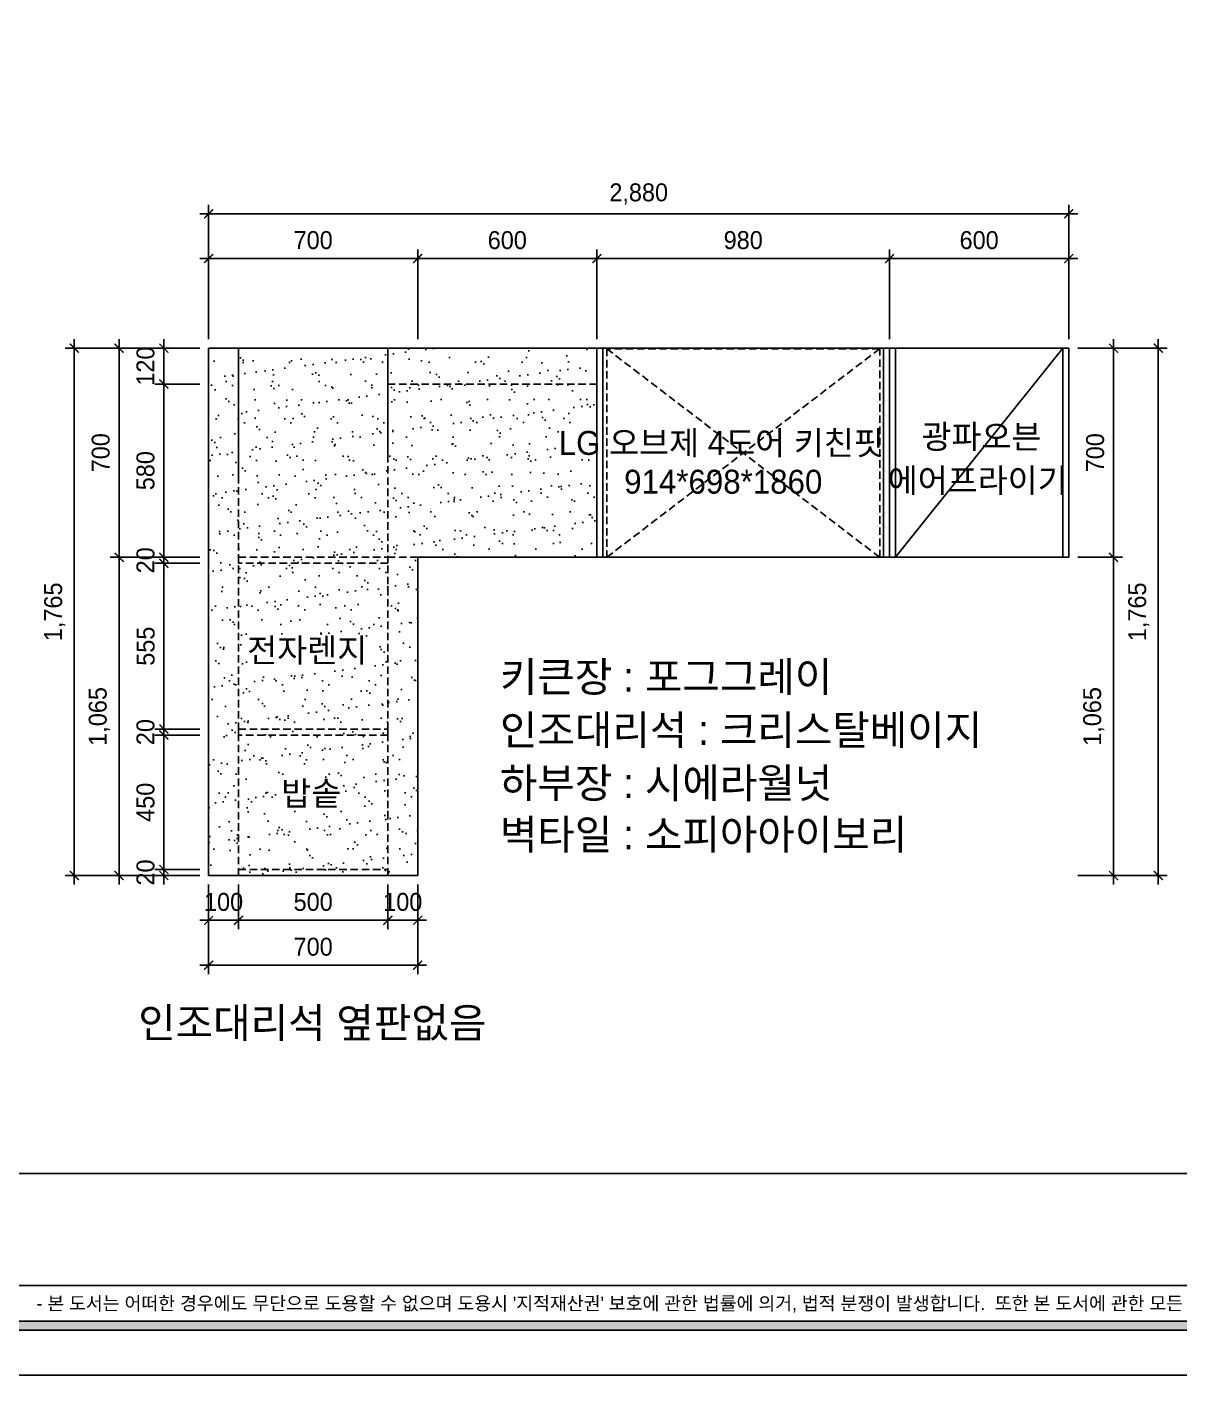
# Model space of a CAD drawing. Header units: inches. Extents: x 180277 to 249577, y 30223 to 92457.
# Drawn here: x 227382 to 231240, y 60856 to 65368 of the extents above; entities that cross this region are included whole.
import ezdxf
from ezdxf.enums import TextEntityAlignment as Align

# ---------------------------------------------------------------- set-up
doc = ezdxf.new("R2010")
doc.units = ezdxf.units.IN
doc.header["$LTSCALE"] = 50
doc.header["$MEASUREMENT"] = 0
doc.header["$PDSIZE"] = 700.071425
doc.linetypes.add('DASHED', pattern=[0.75, 0.5, -0.25])
doc.linetypes.add('DASHEDX2', pattern=[1.5, 1, -0.5])
for name, color, linetype in [('0-ELC TEXT', 7, 'Continuous'), ('03-WAL NEW', 3, 'Continuous'), ('06-FUR', 6, 'Continuous'), ('07-DIM WAL', 5, 'Continuous'), ('F-SYM', 7, 'Continuous'), ('FORM(YOURNAME)-11', 1, 'Continuous'), ('FUR', 8, 'DASHED')]:
    doc.layers.add(name, color=color, linetype=linetype)
doc.styles.add('HY 울릉도 L', font='')
doc.styles.add('YOURNAME', font='HY울릉도M.TTF')
doc.styles.add('코레일둥고', font='Korail_Round_Gothic_Medium.ttf')
doc.styles.get('HY 울릉도 L').set_extended_font_data('HY울릉도L')
doc.dimstyles.new('30', dxfattribs={"dimscale": 30, "dimtxt": 2, "dimasz": 1, "dimexe": 1, "dimexo": 1, "dimgap": 1, "dimtad": 1, "dimdec": 0, "dimrnd": 0.05, "dimdsep": 46, "dimlunit": 6, "dimtxsty": 'HY 울릉도 L', "dimblk": 'ARCHTICK', "dimcen": 2.5, "dimdle": 1, "dimclrd": 133, "dimclre": 133, "dimclrt": 30, "dimadec": 0, "dimazin": 0, "dimtfac": 1, "dimtdec": 0, "dimtix": 1, "dimtmove": 2, "dimatfit": 3, "dimldrblk": 'ARCHTICK', "dimfxl": 0, "dimlwd": -1, "dimlwe": -1, "dimarcsym": 0})

# ---------------------------------------------------------------- blocks, each defined once
blk = doc.blocks.new('_ArchTick')
at = {"color": 0, "linetype": 'ByBlock', "const_width": 0.15}
blk.add_lwpolyline([(-0.5, -0.5), (0.5, 0.5)], dxfattribs=at)
blk = doc.blocks.new('*D292')
at = {"layer": '07-DIM WAL', "color": 133}
for p, q in [((231020.2, 63563), (231020.2, 64323)), ((230900.2, 64293), (231050.2, 64293)), ((230900.2, 63593), (231050.2, 63593))]:
    blk.add_line(p, q, dxfattribs=at)
at = {"layer": 'Defpoints', "color": 0}
for p in [(230870.2, 64293), (231020.2, 64293), (230870.2, 63593)]:
    blk.add_point(p, dxfattribs=at)
at = {"layer": '07-DIM WAL', "color": 133, "xscale": 30, "yscale": 30, "zscale": 30}
for p, rotation in [((231020.2, 64293), 90), ((231020.2, 63593), 270)]:
    blk.add_blockref('_ArchTick', p, dxfattribs=dict(at, rotation=rotation))
at = {"layer": '07-DIM WAL', "color": 30, "insert": (230958.9, 63943), "char_height": 60, "attachment_point": 5, "rotation": 90, "style": 'HY 울릉도 L'}
blk.add_mtext('700', dxfattribs=at)
blk = doc.blocks.new('*D293')
at = {"layer": '07-DIM WAL', "color": 133}
for p, q in [((227540.2, 64323), (227540.2, 62498)), ((227960.2, 64293), (227510.2, 64293)), ((227960.2, 62528), (227510.2, 62528))]:
    blk.add_line(p, q, dxfattribs=at)
at = {"layer": 'Defpoints', "color": 0}
for p in [(227990.2, 64293), (227540.2, 62528), (227990.2, 62528)]:
    blk.add_point(p, dxfattribs=at)
at = {"layer": '07-DIM WAL', "color": 133, "xscale": 30, "yscale": 30, "zscale": 30}
for p, rotation in [((227540.2, 64293), 90), ((227540.2, 62528), 270)]:
    blk.add_blockref('_ArchTick', p, dxfattribs=dict(at, rotation=rotation))
at = {"layer": '07-DIM WAL', "color": 30, "insert": (227474.9, 63410.5), "char_height": 60, "attachment_point": 5, "rotation": 90, "style": 'HY 울릉도 L'}
blk.add_mtext('1,765', dxfattribs=at)
blk = doc.blocks.new('*D294')
at = {"layer": '07-DIM WAL', "color": 133}
for p, q in [((227690.2, 62498), (227690.2, 63623)), ((227960.2, 63593), (227660.2, 63593)), ((227960.2, 62528), (227660.2, 62528))]:
    blk.add_line(p, q, dxfattribs=at)
at = {"layer": 'Defpoints', "color": 0}
for p in [(227690.2, 63593), (227990.2, 63593), (227990.2, 62528)]:
    blk.add_point(p, dxfattribs=at)
at = {"layer": '07-DIM WAL', "color": 133, "xscale": 30, "yscale": 30, "zscale": 30}
for p, rotation in [((227690.2, 63593), 90), ((227690.2, 62528), 270)]:
    blk.add_blockref('_ArchTick', p, dxfattribs=dict(at, rotation=rotation))
at = {"layer": '07-DIM WAL', "color": 30, "insert": (227624.2, 63060.5), "char_height": 60, "attachment_point": 5, "rotation": 90, "style": 'HY 울릉도 L'}
blk.add_mtext('1,065', dxfattribs=at)
blk = doc.blocks.new('*D295')
at = {"layer": '07-DIM WAL', "color": 133}
for p, q in [((227690.2, 63563), (227690.2, 64323)), ((227960.2, 64293), (227660.2, 64293)), ((227960.2, 63593), (227660.2, 63593))]:
    blk.add_line(p, q, dxfattribs=at)
at = {"layer": 'Defpoints', "color": 0}
for p in [(227690.2, 64293), (227990.2, 64293), (227990.2, 63593)]:
    blk.add_point(p, dxfattribs=at)
at = {"layer": '07-DIM WAL', "color": 133, "xscale": 30, "yscale": 30, "zscale": 30}
for p, rotation in [((227690.2, 64293), 90), ((227690.2, 63593), 270)]:
    blk.add_blockref('_ArchTick', p, dxfattribs=dict(at, rotation=rotation))
at = {"layer": '07-DIM WAL', "color": 30, "insert": (227628.9, 63943), "char_height": 60, "attachment_point": 5, "rotation": 90, "style": 'HY 울릉도 L'}
blk.add_mtext('700', dxfattribs=at)
blk = doc.blocks.new('*D296')
at = {"layer": '07-DIM WAL', "color": 133}
for p, q in [((227840.2, 64293), (227840.2, 64323)), ((227960.2, 64293), (227810.2, 64293)), ((227840.2, 64293), (227840.2, 64173)), ((227960.2, 64173), (227810.2, 64173)), ((227840.2, 64173), (227840.2, 64143))]:
    blk.add_line(p, q, dxfattribs=at)
at = {"layer": 'Defpoints', "color": 0}
for p in [(227990.2, 64293), (227840.2, 64173), (227990.2, 64173)]:
    blk.add_point(p, dxfattribs=at)
at = {"layer": '07-DIM WAL', "color": 133, "xscale": 30, "yscale": 30, "zscale": 30}
for p, rotation in [((227840.2, 64293), 270), ((227840.2, 64173), 90)]:
    blk.add_blockref('_ArchTick', p, dxfattribs=dict(at, rotation=rotation))
at = {"layer": '07-DIM WAL', "color": 30, "insert": (227778.9, 64233), "char_height": 60, "attachment_point": 5, "rotation": 90, "style": 'HY 울릉도 L'}
blk.add_mtext('120', dxfattribs=at)
blk = doc.blocks.new('*D297')
at = {"layer": '07-DIM WAL', "color": 133}
for p, q in [((227960.2, 64173), (227810.2, 64173)), ((227840.2, 64203), (227840.2, 63563)), ((227960.2, 63593), (227810.2, 63593))]:
    blk.add_line(p, q, dxfattribs=at)
at = {"layer": 'Defpoints', "color": 0}
for p in [(227990.2, 64173), (227840.2, 63593), (227990.2, 63593)]:
    blk.add_point(p, dxfattribs=at)
at = {"layer": '07-DIM WAL', "color": 133, "xscale": 30, "yscale": 30, "zscale": 30}
for p, rotation in [((227840.2, 64173), 90), ((227840.2, 63593), 270)]:
    blk.add_blockref('_ArchTick', p, dxfattribs=dict(at, rotation=rotation))
at = {"layer": '07-DIM WAL', "color": 30, "insert": (227778.9, 63883), "char_height": 60, "attachment_point": 5, "rotation": 90, "style": 'HY 울릉도 L'}
blk.add_mtext('580', dxfattribs=at)
blk = doc.blocks.new('*D298')
at = {"layer": '07-DIM WAL', "color": 133}
for p, q in [((227840.2, 63593), (227840.2, 63623)), ((227960.2, 63593), (227810.2, 63593)), ((227840.2, 63593), (227840.2, 63573)), ((227960.2, 63573), (227810.2, 63573)), ((227840.2, 63573), (227840.2, 63543))]:
    blk.add_line(p, q, dxfattribs=at)
at = {"layer": 'Defpoints', "color": 0}
for p in [(227990.2, 63593), (227840.2, 63573), (227990.2, 63573)]:
    blk.add_point(p, dxfattribs=at)
at = {"layer": '07-DIM WAL', "color": 133, "xscale": 30, "yscale": 30, "zscale": 30}
for p, rotation in [((227840.2, 63593), 270), ((227840.2, 63573), 90)]:
    blk.add_blockref('_ArchTick', p, dxfattribs=dict(at, rotation=rotation))
at = {"layer": '07-DIM WAL', "color": 30, "insert": (227778.9, 63583), "char_height": 60, "attachment_point": 5, "rotation": 90, "style": 'HY 울릉도 L'}
blk.add_mtext('20', dxfattribs=at)
blk = doc.blocks.new('*D299')
at = {"layer": '07-DIM WAL', "color": 133}
for p, q in [((227840.2, 63603), (227840.2, 62988)), ((227960.2, 63573), (227810.2, 63573)), ((227960.2, 63018), (227810.2, 63018))]:
    blk.add_line(p, q, dxfattribs=at)
at = {"layer": 'Defpoints', "color": 0}
for p in [(227990.2, 63573), (227840.2, 63018), (227990.2, 63018)]:
    blk.add_point(p, dxfattribs=at)
at = {"layer": '07-DIM WAL', "color": 133, "xscale": 30, "yscale": 30, "zscale": 30}
for p, rotation in [((227840.2, 63573), 90), ((227840.2, 63018), 270)]:
    blk.add_blockref('_ArchTick', p, dxfattribs=dict(at, rotation=rotation))
at = {"layer": '07-DIM WAL', "color": 30, "insert": (227779.5, 63295.5), "char_height": 60, "attachment_point": 5, "rotation": 90, "style": 'HY 울릉도 L'}
blk.add_mtext('555', dxfattribs=at)
blk = doc.blocks.new('*D300')
at = {"layer": '07-DIM WAL', "color": 133}
for p, q in [((227840.2, 63018), (227840.2, 63048)), ((227960.2, 63018), (227810.2, 63018)), ((227960.2, 62998), (227810.2, 62998)), ((227840.2, 63018), (227840.2, 62998)), ((227840.2, 62998), (227840.2, 62968))]:
    blk.add_line(p, q, dxfattribs=at)
at = {"layer": 'Defpoints', "color": 0}
for p in [(227840.2, 62998), (227990.2, 63018), (227990.2, 62998)]:
    blk.add_point(p, dxfattribs=at)
at = {"layer": '07-DIM WAL', "color": 133, "xscale": 30, "yscale": 30, "zscale": 30}
for p, rotation in [((227840.2, 63018), 270), ((227840.2, 62998), 90)]:
    blk.add_blockref('_ArchTick', p, dxfattribs=dict(at, rotation=rotation))
at = {"layer": '07-DIM WAL', "color": 30, "insert": (227778.9, 63008), "char_height": 60, "attachment_point": 5, "rotation": 90, "style": 'HY 울릉도 L'}
blk.add_mtext('20', dxfattribs=at)
blk = doc.blocks.new('*D301')
at = {"layer": '07-DIM WAL', "color": 133}
for p, q in [((227960.2, 62998), (227810.2, 62998)), ((227840.2, 63028), (227840.2, 62518)), ((227960.2, 62548), (227810.2, 62548))]:
    blk.add_line(p, q, dxfattribs=at)
at = {"layer": 'Defpoints', "color": 0}
for p in [(227990.2, 62998), (227840.2, 62548), (227990.2, 62548)]:
    blk.add_point(p, dxfattribs=at)
at = {"layer": '07-DIM WAL', "color": 133, "xscale": 30, "yscale": 30, "zscale": 30}
for p, rotation in [((227840.2, 62998), 90), ((227840.2, 62548), 270)]:
    blk.add_blockref('_ArchTick', p, dxfattribs=dict(at, rotation=rotation))
at = {"layer": '07-DIM WAL', "color": 30, "insert": (227778.9, 62773), "char_height": 60, "attachment_point": 5, "rotation": 90, "style": 'HY 울릉도 L'}
blk.add_mtext('450', dxfattribs=at)
blk = doc.blocks.new('*D302')
at = {"layer": '07-DIM WAL', "color": 133}
for p, q in [((227960.2, 62548), (227810.2, 62548)), ((227840.2, 62548), (227840.2, 62578)), ((227840.2, 62528), (227840.2, 62548)), ((227960.2, 62528), (227810.2, 62528)), ((227840.2, 62528), (227840.2, 62498))]:
    blk.add_line(p, q, dxfattribs=at)
at = {"layer": 'Defpoints', "color": 0}
for p in [(227840.2, 62548), (227990.2, 62548), (227990.2, 62528)]:
    blk.add_point(p, dxfattribs=at)
at = {"layer": '07-DIM WAL', "color": 133, "xscale": 30, "yscale": 30, "zscale": 30}
for p, rotation in [((227840.2, 62548), 270), ((227840.2, 62528), 90)]:
    blk.add_blockref('_ArchTick', p, dxfattribs=dict(at, rotation=rotation))
at = {"layer": '07-DIM WAL', "color": 30, "insert": (227778.9, 62538), "char_height": 60, "attachment_point": 5, "rotation": 90, "style": 'HY 울릉도 L'}
blk.add_mtext('20', dxfattribs=at)
blk = doc.blocks.new('*D303')
at = {"layer": '07-DIM WAL', "color": 133}
for p, q in [((227990.2, 62498), (227990.2, 62198)), ((228690.2, 62498), (228690.2, 62198)), ((228720.2, 62228), (227960.2, 62228))]:
    blk.add_line(p, q, dxfattribs=at)
at = {"layer": 'Defpoints', "color": 0}
for p in [(227990.2, 62528), (228690.2, 62528), (227990.2, 62228)]:
    blk.add_point(p, dxfattribs=at)
at = {"layer": '07-DIM WAL', "color": 133, "xscale": 30, "yscale": 30, "zscale": 30, "rotation": 180}
blk.add_blockref('_ArchTick', (227990.2, 62228), dxfattribs=at)
at = {"layer": '07-DIM WAL', "color": 133, "xscale": 30, "yscale": 30, "zscale": 30}
blk.add_blockref('_ArchTick', (228690.2, 62228), dxfattribs=at)
at = {"layer": '07-DIM WAL', "color": 30, "insert": (228340.2, 62289.3), "char_height": 60, "attachment_point": 5, "style": 'HY 울릉도 L'}
blk.add_mtext('700', dxfattribs=at)
blk = doc.blocks.new('*D304')
at = {"layer": '07-DIM WAL', "color": 133}
for p, q in [((227990.2, 62498), (227990.2, 62348)), ((228090.2, 62498), (228090.2, 62348)), ((227990.2, 62378), (227960.2, 62378)), ((227990.2, 62378), (228090.2, 62378)), ((228090.2, 62378), (228120.2, 62378))]:
    blk.add_line(p, q, dxfattribs=at)
at = {"layer": 'Defpoints', "color": 0}
for p in [(227990.2, 62528), (228090.2, 62528), (228090.2, 62378)]:
    blk.add_point(p, dxfattribs=at)
at = {"layer": '07-DIM WAL', "color": 133, "xscale": 30, "yscale": 30, "zscale": 30}
blk.add_blockref('_ArchTick', (227990.2, 62378), dxfattribs=at)
at = {"layer": '07-DIM WAL', "color": 133, "xscale": 30, "yscale": 30, "zscale": 30, "rotation": 180}
blk.add_blockref('_ArchTick', (228090.2, 62378), dxfattribs=at)
at = {"layer": '07-DIM WAL', "color": 30, "insert": (228040.2, 62439.3), "char_height": 60, "attachment_point": 5, "style": 'HY 울릉도 L'}
blk.add_mtext('100', dxfattribs=at)
blk = doc.blocks.new('*D305')
at = {"layer": '07-DIM WAL', "color": 133}
for p, q in [((228090.2, 62498), (228090.2, 62348)), ((228590.2, 62498), (228590.2, 62348)), ((228060.2, 62378), (228620.2, 62378))]:
    blk.add_line(p, q, dxfattribs=at)
at = {"layer": 'Defpoints', "color": 0}
for p in [(228090.2, 62528), (228590.2, 62528), (228590.2, 62378)]:
    blk.add_point(p, dxfattribs=at)
at = {"layer": '07-DIM WAL', "color": 133, "xscale": 30, "yscale": 30, "zscale": 30, "rotation": 180}
blk.add_blockref('_ArchTick', (228090.2, 62378), dxfattribs=at)
at = {"layer": '07-DIM WAL', "color": 133, "xscale": 30, "yscale": 30, "zscale": 30}
blk.add_blockref('_ArchTick', (228590.2, 62378), dxfattribs=at)
at = {"layer": '07-DIM WAL', "color": 30, "insert": (228340.2, 62439.3), "char_height": 60, "attachment_point": 5, "style": 'HY 울릉도 L'}
blk.add_mtext('500', dxfattribs=at)
blk = doc.blocks.new('*D306')
at = {"layer": '07-DIM WAL', "color": 133}
for p, q in [((228590.2, 62498), (228590.2, 62348)), ((228690.2, 62498), (228690.2, 62348)), ((228590.2, 62378), (228560.2, 62378)), ((228590.2, 62378), (228690.2, 62378)), ((228690.2, 62378), (228720.2, 62378))]:
    blk.add_line(p, q, dxfattribs=at)
at = {"layer": 'Defpoints', "color": 0}
for p in [(228590.2, 62528), (228690.2, 62528), (228690.2, 62378)]:
    blk.add_point(p, dxfattribs=at)
at = {"layer": '07-DIM WAL', "color": 133, "xscale": 30, "yscale": 30, "zscale": 30}
blk.add_blockref('_ArchTick', (228590.2, 62378), dxfattribs=at)
at = {"layer": '07-DIM WAL', "color": 133, "xscale": 30, "yscale": 30, "zscale": 30, "rotation": 180}
blk.add_blockref('_ArchTick', (228690.2, 62378), dxfattribs=at)
at = {"layer": '07-DIM WAL', "color": 30, "insert": (228640.2, 62439.3), "char_height": 60, "attachment_point": 5, "style": 'HY 울릉도 L'}
blk.add_mtext('100', dxfattribs=at)
blk = doc.blocks.new('*D307')
at = {"layer": '07-DIM WAL', "color": 133}
for p, q in [((227990.2, 64323), (227990.2, 64773)), ((230870.2, 64323), (230870.2, 64773)), ((230900.2, 64743), (227960.2, 64743))]:
    blk.add_line(p, q, dxfattribs=at)
at = {"layer": 'Defpoints', "color": 0}
for p in [(227990.2, 64743), (227990.2, 64293), (230870.2, 64293)]:
    blk.add_point(p, dxfattribs=at)
at = {"layer": '07-DIM WAL', "color": 133, "xscale": 30, "yscale": 30, "zscale": 30, "rotation": 180}
blk.add_blockref('_ArchTick', (227990.2, 64743), dxfattribs=at)
at = {"layer": '07-DIM WAL', "color": 133, "xscale": 30, "yscale": 30, "zscale": 30}
blk.add_blockref('_ArchTick', (230870.2, 64743), dxfattribs=at)
at = {"layer": '07-DIM WAL', "color": 30, "insert": (229430.2, 64809), "char_height": 60, "attachment_point": 5, "style": 'HY 울릉도 L'}
blk.add_mtext('2,880', dxfattribs=at)
blk = doc.blocks.new('*D308')
at = {"layer": '07-DIM WAL', "color": 133}
for p, q in [((227990.2, 64323), (227990.2, 64623)), ((228690.2, 64323), (228690.2, 64623)), ((227960.2, 64593), (228720.2, 64593))]:
    blk.add_line(p, q, dxfattribs=at)
at = {"layer": 'Defpoints', "color": 0}
for p in [(228690.2, 64593), (227990.2, 64293), (228690.2, 64293)]:
    blk.add_point(p, dxfattribs=at)
at = {"layer": '07-DIM WAL', "color": 133, "xscale": 30, "yscale": 30, "zscale": 30, "rotation": 180}
blk.add_blockref('_ArchTick', (227990.2, 64593), dxfattribs=at)
at = {"layer": '07-DIM WAL', "color": 133, "xscale": 30, "yscale": 30, "zscale": 30}
blk.add_blockref('_ArchTick', (228690.2, 64593), dxfattribs=at)
at = {"layer": '07-DIM WAL', "color": 30, "insert": (228340.2, 64654.3), "char_height": 60, "attachment_point": 5, "style": 'HY 울릉도 L'}
blk.add_mtext('700', dxfattribs=at)
blk = doc.blocks.new('*D309')
at = {"layer": '07-DIM WAL', "color": 133}
for p, q in [((228690.2, 64323), (228690.2, 64623)), ((229290.2, 64323), (229290.2, 64623)), ((228660.2, 64593), (229320.2, 64593))]:
    blk.add_line(p, q, dxfattribs=at)
at = {"layer": 'Defpoints', "color": 0}
for p in [(229290.2, 64593), (228690.2, 64293), (229290.2, 64293)]:
    blk.add_point(p, dxfattribs=at)
at = {"layer": '07-DIM WAL', "color": 133, "xscale": 30, "yscale": 30, "zscale": 30, "rotation": 180}
blk.add_blockref('_ArchTick', (228690.2, 64593), dxfattribs=at)
at = {"layer": '07-DIM WAL', "color": 133, "xscale": 30, "yscale": 30, "zscale": 30}
blk.add_blockref('_ArchTick', (229290.2, 64593), dxfattribs=at)
at = {"layer": '07-DIM WAL', "color": 30, "insert": (228990.2, 64654.3), "char_height": 60, "attachment_point": 5, "style": 'HY 울릉도 L'}
blk.add_mtext('600', dxfattribs=at)
blk = doc.blocks.new('*D310')
at = {"layer": '07-DIM WAL', "color": 133}
for p, q in [((229290.2, 64323), (229290.2, 64623)), ((230270.2, 64323), (230270.2, 64623)), ((230300.2, 64593), (229260.2, 64593))]:
    blk.add_line(p, q, dxfattribs=at)
at = {"layer": 'Defpoints', "color": 0}
for p in [(229290.2, 64593), (229290.2, 64293), (230270.2, 64293)]:
    blk.add_point(p, dxfattribs=at)
at = {"layer": '07-DIM WAL', "color": 133, "xscale": 30, "yscale": 30, "zscale": 30, "rotation": 180}
blk.add_blockref('_ArchTick', (229290.2, 64593), dxfattribs=at)
at = {"layer": '07-DIM WAL', "color": 133, "xscale": 30, "yscale": 30, "zscale": 30}
blk.add_blockref('_ArchTick', (230270.2, 64593), dxfattribs=at)
at = {"layer": '07-DIM WAL', "color": 30, "insert": (229780.2, 64654.4), "char_height": 60, "attachment_point": 5, "style": 'HY 울릉도 L'}
blk.add_mtext('980', dxfattribs=at)
blk = doc.blocks.new('*D311')
at = {"layer": '07-DIM WAL', "color": 133}
for p, q in [((230270.2, 64323), (230270.2, 64623)), ((230870.2, 64323), (230870.2, 64623)), ((230240.2, 64593), (230900.2, 64593))]:
    blk.add_line(p, q, dxfattribs=at)
at = {"layer": 'Defpoints', "color": 0}
for p in [(230870.2, 64593), (230270.2, 64293), (230870.2, 64293)]:
    blk.add_point(p, dxfattribs=at)
at = {"layer": '07-DIM WAL', "color": 133, "xscale": 30, "yscale": 30, "zscale": 30, "rotation": 180}
blk.add_blockref('_ArchTick', (230270.2, 64593), dxfattribs=at)
at = {"layer": '07-DIM WAL', "color": 133, "xscale": 30, "yscale": 30, "zscale": 30}
blk.add_blockref('_ArchTick', (230870.2, 64593), dxfattribs=at)
at = {"layer": '07-DIM WAL', "color": 30, "insert": (230570.2, 64654.3), "char_height": 60, "attachment_point": 5, "style": 'HY 울릉도 L'}
blk.add_mtext('600', dxfattribs=at)
blk = doc.blocks.new('*D312')
at = {"layer": '07-DIM WAL', "color": 133}
for p, q in [((231020.2, 63623), (231020.2, 62498)), ((230900.2, 63593), (231050.2, 63593)), ((230900.2, 62528), (231050.2, 62528))]:
    blk.add_line(p, q, dxfattribs=at)
at = {"layer": 'Defpoints', "color": 0}
for p in [(230870.2, 63593), (230870.2, 62528), (231020.2, 62528)]:
    blk.add_point(p, dxfattribs=at)
at = {"layer": '07-DIM WAL', "color": 133, "xscale": 30, "yscale": 30, "zscale": 30}
for p, rotation in [((231020.2, 63593), 90), ((231020.2, 62528), 270)]:
    blk.add_blockref('_ArchTick', p, dxfattribs=dict(at, rotation=rotation))
at = {"layer": '07-DIM WAL', "color": 30, "insert": (230954.2, 63060.5), "char_height": 60, "attachment_point": 5, "rotation": 90, "style": 'HY 울릉도 L'}
blk.add_mtext('1,065', dxfattribs=at)
blk = doc.blocks.new('*D313')
at = {"layer": '07-DIM WAL', "color": 133}
for p, q in [((231170.2, 64323), (231170.2, 62498)), ((230900.2, 64293), (231200.2, 64293)), ((230900.2, 62528), (231200.2, 62528))]:
    blk.add_line(p, q, dxfattribs=at)
at = {"layer": 'Defpoints', "color": 0}
for p in [(230870.2, 64293), (230870.2, 62528), (231170.2, 62528)]:
    blk.add_point(p, dxfattribs=at)
at = {"layer": '07-DIM WAL', "color": 133, "xscale": 30, "yscale": 30, "zscale": 30}
for p, rotation in [((231170.2, 64293), 90), ((231170.2, 62528), 270)]:
    blk.add_blockref('_ArchTick', p, dxfattribs=dict(at, rotation=rotation))
at = {"layer": '07-DIM WAL', "color": 30, "insert": (231104.9, 63410.5), "char_height": 60, "attachment_point": 5, "rotation": 90, "style": 'HY 울릉도 L'}
blk.add_mtext('1,765', dxfattribs=at)
blk = doc.blocks.new('FORM-PLAN')
at = {"layer": 'FORM(YOURNAME)-11'}
h = blk.add_hatch(color=256, dxfattribs=at)
h.dxf.hatch_style = 1
h.paths.add_polyline_path([(-71444, 55115), (10556, 55115), (10556, 54915), (-71444, 54915)])
h.paths.add_polyline_path([(-71444, -2085), (10556, -2085), (10556, -2285), (-71444, -2285)])
at = {"layer": 'Defpoints', "color": 158}
blk.add_line((1346, -1285), (-71444, -1285), dxfattribs=at)
for points in [[(-71444, -2285), (10556, -2285), (10556, 55115), (-71444, 55115)], [(-69444, 53115), (-64, 53115), (-64, 1215), (-69444, 1215)]]:
    blk.add_lwpolyline(points, close=True, dxfattribs=at)
at = {"layer": 'FORM(YOURNAME)-11', "color": 250}
blk.add_lwpolyline([(-72444, -3285), (11556, -3285), (11556, 56115), (-72444, 56115)], close=True, dxfattribs=at)
at = {"layer": 'FORM(YOURNAME)-11'}
blk.add_lwpolyline([(-71444, -2085), (10556, -2085), (10556, -2285), (-71444, -2285)], close=True, dxfattribs=at)
at = {"layer": 'FORM(YOURNAME)-11', "color": 1, "style": 'YOURNAME'}
blk.add_text("- 본 도서는 어떠한 경우에도 무단으로 도용할 수 없으며 도용시 '지적재산권' 보호에 관한 법률에 의거, 법적 분쟁이 발생합니다.  또한 본 도서에 관한 모든 저작권은 당사에 있습니다. -", height=300, dxfattribs=at).set_placement((-32990, -1685), align=Align.MIDDLE_CENTER)
at = {"layer": 'FORM(YOURNAME)-11', "color": 3, "style": 'YOURNAME'}
for tag, height, p in [('1', 450, (9905, 18188)), ('2', 450, (9905, 17544)), ('3', 450, (9905, 16257)), ('4', 450, (9905, 14326)), ('5', 515, (9905, 12009)), ('6', 515, (9905, 9757)), ('7', 515, (9905, 7504)), ('8', 515, (9905, 5252)), ('9', 515, (9905, 2999)), ('10', 515, (5655, 811)), ('11', 515, (9905, 747)), ('12', 515, (5655, -1441)), ('13', 515, (9905, -1441))]:
    blk.add_attdef(tag, text='', height=height, dxfattribs=at).set_placement(p, align=Align.MIDDLE_RIGHT)
blk = doc.blocks.new('*U464')
at = {"layer": 'F-SYM', "xscale": 0.15, "yscale": 0.15, "zscale": 0.15}
blk.add_blockref('FORM-PLAN', (234643.3, 61348.8), dxfattribs=at)

msp = doc.modelspace()

# ---------------------------------------------------------------- hatches: boundary and pattern name
at = {"layer": '03-WAL NEW'}
h = msp.add_hatch(dxfattribs=at)
h.set_pattern_fill('AR-SAND', color=8, scale=50)
h.set_pattern_definition([(37.5, (0, 0), (-3.149668, 96.341188), [0, -76, 0, -85, 0, -81.25]), (7.5, (0, 0), (88.488835, 141.1073), [0, -41, 0, -68.5, 0, -26.25]), (327.5, (-61.5, 0), (155.707093, 0.282953), [0, -25, 0, -90, 0, -117.5]), (317.5, (-61.5, 0), (150.30633, 43.88378), [0, -12.5, 0, -59, 0, -67.5])])
h.paths.add_polyline_path([(229290.2, 64293), (227990.2, 64293), (227990.2, 62528), (228690.2, 62528), (228690.2, 63593), (229290.2, 63593)])

# ---------------------------------------------------------------- linework, layer by layer
at = {"layer": '06-FUR'}
for p, q in [((227990.2, 63638.8), (227990.2, 64293)), ((230250.2, 64277.2), (230250.2, 64293)), ((230270.2, 64293), (230270.2, 63593)), ((230270.2, 64165.9), (230270.2, 64293)), ((230290.2, 63593), (230850.2, 64293)), ((230290.2, 63593), (230290.2, 64293))]:
    msp.add_line(p, q, dxfattribs=at)
for points in [[(230290.2, 64293), (230870.2, 64293), (230870.2, 63593), (228690.2, 63593), (228690.2, 62528), (227990.2, 62528), (227990.2, 64293), (230290.2, 64293)], [(229290.2, 64293), (227990.2, 64293), (227990.2, 62528), (228690.2, 62528), (228690.2, 63593), (229290.2, 63593), (229290.2, 64293)]]:
    msp.add_lwpolyline(points, dxfattribs=at)
for points in [[(229290.2, 63593), (229310.2, 63593), (229310.2, 64293), (229290.2, 64293)], [(230250.2, 63593), (230270.2, 63593), (230270.2, 64293), (230250.2, 64293)], [(230850.2, 63593), (230870.2, 63593), (230870.2, 64293), (230850.2, 64293)]]:
    msp.add_lwpolyline(points, close=True, dxfattribs=at)
at = {"layer": 'FUR'}
for p, q in [((228090.2, 62528), (228090.2, 64293)), ((228090.2, 63861.8), (228090.2, 64293)), ((228590.2, 63573), (228590.2, 64293)), ((228590.2, 63933), (228590.2, 64293)), ((229323.2, 63593), (230237.2, 64291)), ((229323.2, 64291), (230237.2, 63593)), ((228590.2, 64173), (229290.2, 64173)), ((228590.2, 62528), (228590.2, 63593)), ((228690.2, 63593), (228590.2, 63593))]:
    msp.add_line(p, q, dxfattribs=at)
for points in [[(229323.2, 63593), (230237.2, 63593), (230237.2, 64291), (229323.2, 64291)], [(228090.2, 63593), (228590.2, 63593), (228590.2, 63573), (228090.2, 63573)], [(228090.2, 63018), (228590.2, 63018), (228590.2, 62998), (228090.2, 62998)], [(228090.2, 62548), (228590.2, 62548), (228590.2, 62528), (228090.2, 62528)]]:
    msp.add_lwpolyline(points, close=True, dxfattribs=at)

# ---------------------------------------------------------------- block references
at = {"layer": '07-DIM WAL'}
msp.add_blockref('*U464', (0, 0), dxfattribs=at)

# ---------------------------------------------------------------- texts
at = {"layer": '0-ELC TEXT', "color": 140, "style": '코레일둥고'}
for s, p in [('키큰장 : 포그그레이', (228965.5, 63142.8)), ('인조대리석 : 크리스탈베이지', (228965.5, 62965.2)), ('하부장 : 시에라월넛', (228965.5, 62787.6)), ('벽타일 : 소피아아이보리', (228965.5, 62615.1)), ('인조대리석 옆판없음', (227754.3, 61985.2))]:
    msp.add_text(s, height=100, dxfattribs=at).set_placement(p)
at = {"layer": '06-FUR', "color": 7, "linetype": 'DASHEDX2', "style": '코레일둥고'}
for s, p in [('광파오븐', (230377.3, 63956.9)), ('LG 오브제 4도어 키친핏', (229162.6, 63935.9)), ('에어프라이기', (230264.3, 63810.1)), ('914*698*1860', (229381.6, 63806.1)), ('전자렌지', (228119.3, 63241.9)), ('밥솥', (228233.4, 62762.6))]:
    msp.add_text(s, height=80, dxfattribs=at).set_placement(p)

# ---------------------------------------------------------------- dimensions: what is measured, and where the dimension line sits
at = {"layer": '07-DIM WAL'}
for base, p1, p2, picture, middle in [((227990.2, 64743), (230870.2, 64293), (227990.2, 64293), '*D307', (229430.2, 64809)), ((228690.2, 64593), (227990.2, 64293), (228690.2, 64293), '*D308', (228340.2, 64654.3)), ((229290.2, 64593), (228690.2, 64293), (229290.2, 64293), '*D309', (228990.2, 64654.3)), ((229290.2, 64593), (230270.2, 64293), (229290.2, 64293), '*D310', (229780.2, 64654.4)), ((230870.2, 64593), (230270.2, 64293), (230870.2, 64293), '*D311', (230570.2, 64654.3)), ((227990.2, 62228), (228690.2, 62528), (227990.2, 62528), '*D303', (228340.2, 62289.3)), ((228090.2, 62378), (227990.2, 62528), (228090.2, 62528), '*D304', (228040.2, 62439.3)), ((228590.2, 62378), (228090.2, 62528), (228590.2, 62528), '*D305', (228340.2, 62439.3)), ((228690.2, 62378), (228590.2, 62528), (228690.2, 62528), '*D306', (228640.2, 62439.3))]:
    dim = msp.add_linear_dim(base=base, p1=p1, p2=p2, dimstyle='30', override={"dimfxl": 1.25}, dxfattribs=at)
    dim.commit()
    dim.dimension.update_dxf_attribs({"geometry": picture, "text_midpoint": middle})
for base, p1, p2, picture, middle in [((227540.2, 62528), (227990.2, 64293), (227990.2, 62528), '*D293', (227474.9, 63410.5)), ((227690.2, 64293), (227990.2, 63593), (227990.2, 64293), '*D295', (227628.9, 63943)), ((227840.2, 64173), (227990.2, 64293), (227990.2, 64173), '*D296', (227778.9, 64233)), ((231020.2, 64293), (230870.2, 63593), (230870.2, 64293), '*D292', (230958.9, 63943)), ((231170.2, 62528), (230870.2, 64293), (230870.2, 62528), '*D313', (231104.9, 63410.5)), ((227840.2, 63593), (227990.2, 64173), (227990.2, 63593), '*D297', (227778.9, 63883)), ((227690.2, 63593), (227990.2, 62528), (227990.2, 63593), '*D294', (227624.2, 63060.5)), ((227840.2, 63573), (227990.2, 63593), (227990.2, 63573), '*D298', (227778.9, 63583)), ((231020.2, 62528), (230870.2, 63593), (230870.2, 62528), '*D312', (230954.2, 63060.5)), ((227840.2, 63018), (227990.2, 63573), (227990.2, 63018), '*D299', (227779.5, 63295.5)), ((227840.2, 62998), (227990.2, 63018), (227990.2, 62998), '*D300', (227778.9, 63008)), ((227840.2, 62548), (227990.2, 62998), (227990.2, 62548), '*D301', (227778.9, 62773)), ((227840.2, 62548), (227990.2, 62528), (227990.2, 62548), '*D302', (227778.9, 62538))]:
    dim = msp.add_linear_dim(base=base, p1=p1, p2=p2, angle=90, dimstyle='30', override={"dimfxl": 1.25}, dxfattribs=at)
    dim.commit()
    dim.dimension.update_dxf_attribs({"geometry": picture, "text_midpoint": middle})

doc.saveas('drawing.dxf')
